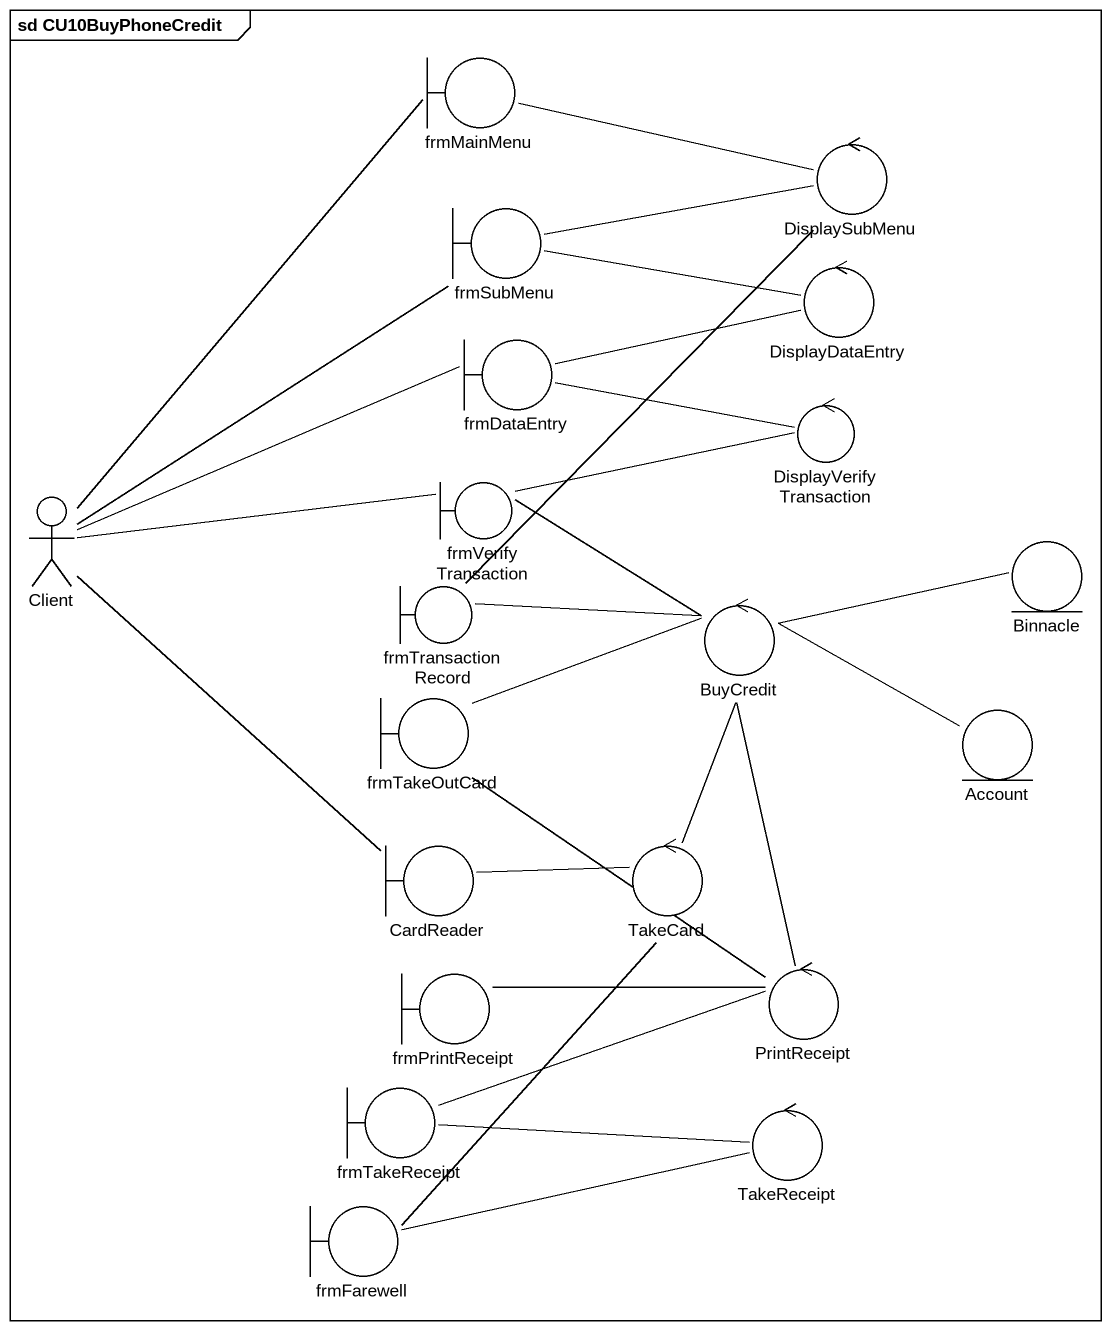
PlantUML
@startuml
mainframe sd CU10BuyPhoneCredit
boundary frmMainMenu
control DisplaySubMenu
boundary frmSubMenu
control DisplayDataEntry
boundary frmDataEntry
control DisplayVerifyTransaction
actor Client
boundary frmVerifyTransaction
boundary frmTransactionRecord
entity Binnacle
control BuyCredit
boundary frmTakeOutCard
entity Account
boundary CardReader
control TakeCard
boundary frmPrintReceipt
control PrintReceipt
boundary frmTakeReceipt
control TakeReceipt
boundary frmFarewell
frmMainMenu -right- DisplaySubMenu
DisplaySubMenu -- frmTransactionRecord
frmSubMenu -right- DisplaySubMenu
frmSubMenu -right- DisplayDataEntry
frmSubMenu -- Client
DisplayDataEntry -left- frmDataEntry
frmDataEntry -right- DisplayVerifyTransaction
DisplayVerifyTransaction -left- frmVerifyTransaction
Client -up- frmMainMenu
Client -right- frmDataEntry
Client -right- frmVerifyTransaction
Client -- CardReader
frmVerifyTransaction -right- BuyCredit
BuyCredit -left- frmTransactionRecord
BuyCredit -right- Binnacle
BuyCredit -left- frmTakeOutCard
BuyCredit -right- Account
BuyCredit -- TakeCard
BuyCredit -- PrintReceipt
frmTakeOutCard -- PrintReceipt
TakeCard -left- CardReader
TakeCard -- frmFarewell
PrintReceipt -left- frmPrintReceipt
PrintReceipt -left- frmTakeReceipt
TakeReceipt -left- frmTakeReceipt
TakeReceipt -left- frmFarewell
@enduml
